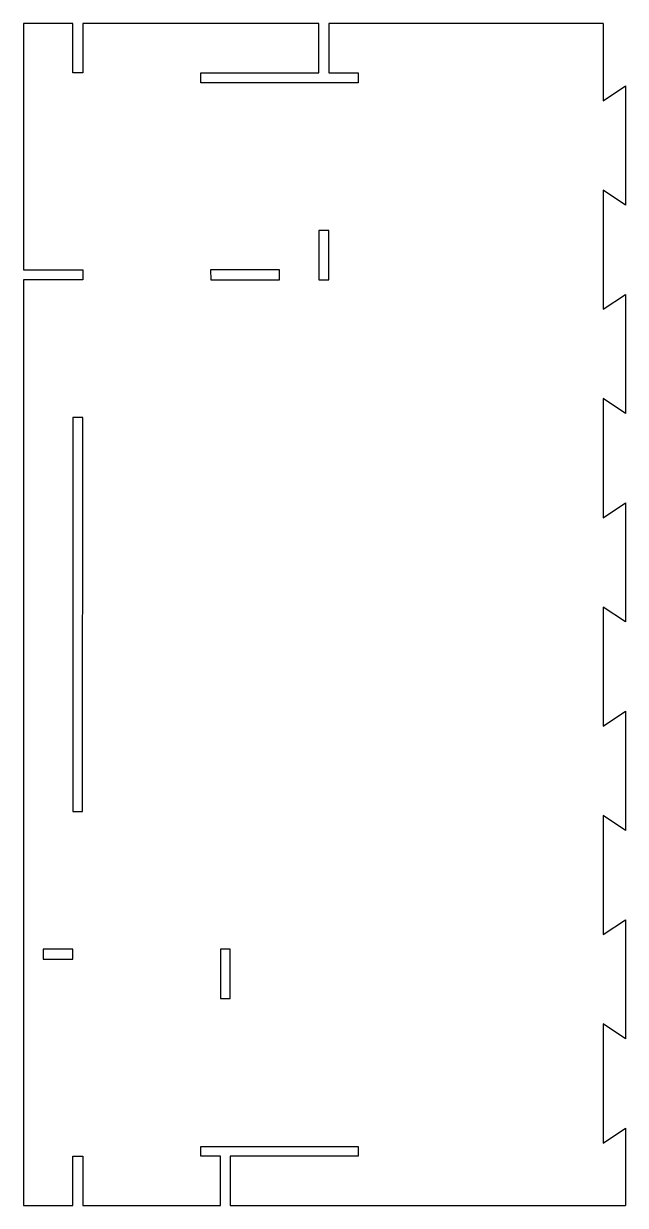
# Model space of a CAD drawing. Header units: millimetres. Extents: x 5751 to 6057, y 2575 to 3175.
import ezdxf

# ---------------------------------------------------------------- set-up
doc = ezdxf.new("R2010")
doc.units = ezdxf.units.MM

msp = doc.modelspace()

# ---------------------------------------------------------------- linework, layer by layer
for p, q in [((5751.24, 3175.43), (5751.24, 3050.43)), ((5776.24, 3175.43), (5751.24, 3175.43)), ((5776.24, 3150.43), (5776.24, 3175.43)), ((5781.24, 3175.43), (5781.24, 3150.43)), ((5901.24, 3175.43), (5781.24, 3175.43)), ((5901.24, 3150.43), (5901.24, 3175.43)), ((5906.24, 3175.43), (5906.24, 3150.43)), ((6045.57, 3175.43), (5906.24, 3175.43)), ((6045.57, 3175.43), (6045.57, 3136.25)), ((5781.24, 3150.43), (5776.24, 3150.43)), ((5841.24, 3150.43), (5901.24, 3150.43)), ((5841.24, 3145.43), (5841.24, 3150.43)), ((5906.24, 3150.43), (5921.24, 3150.43)), ((5921.24, 3150.43), (5921.24, 3145.43)), ((5921.24, 3145.43), (5841.24, 3145.43)), ((6045.57, 3136.25), (6056.91, 3143.81)), ((6056.91, 3143.81), (6056.91, 3083.33)), ((6056.91, 3083.33), (6045.57, 3090.89)), ((6045.57, 3090.89), (6045.57, 3030.41)), ((5901.24, 3070.43), (5901.24, 3045.43)), ((5906.24, 3070.43), (5901.24, 3070.43)), ((5906.24, 3045.43), (5906.24, 3070.43)), ((5751.24, 3050.43), (5776.24, 3050.43)), ((5776.24, 3050.43), (5781.24, 3050.43)), ((5781.24, 3050.43), (5781.24, 3045.43)), ((5846.24, 3050.43), (5846.3, 3045.43)), ((5881.24, 3050.43), (5846.24, 3050.43)), ((5881.21, 3045.43), (5881.21, 3050.43)), ((5781.24, 3045.43), (5751.24, 3045.43)), ((5751.24, 3045.43), (5751.24, 2575.43)), ((5846.3, 3045.43), (5881.21, 3045.43)), ((5901.24, 3045.43), (5906.24, 3045.43)), ((6045.57, 3030.41), (6056.91, 3037.97)), ((6056.91, 3037.97), (6056.91, 2977.49)), ((6056.91, 2977.49), (6045.57, 2985.05)), ((6045.57, 2985.05), (6045.57, 2924.57)), ((5781.24, 2975.43), (5776.24, 2975.43)), ((5776.24, 2975.43), (5776.24, 2775.43)), ((5781.21, 2775.43), (5781.24, 2975.43)), ((6045.57, 2924.57), (6056.91, 2932.13)), ((6056.91, 2932.13), (6056.91, 2871.65)), ((6056.91, 2871.65), (6045.57, 2879.21)), ((6045.57, 2879.21), (6045.57, 2818.73)), ((6045.57, 2818.73), (6056.91, 2826.29)), ((6056.91, 2826.29), (6056.91, 2765.81)), ((5776.24, 2775.43), (5781.21, 2775.43)), ((6056.91, 2765.81), (6045.57, 2773.37)), ((6045.57, 2773.37), (6045.57, 2712.89)), ((6045.57, 2712.89), (6056.91, 2720.45)), ((6056.91, 2720.45), (6056.91, 2659.97)), ((5761.24, 2705.43), (5761.24, 2700.43)), ((5776.24, 2705.43), (5761.24, 2705.43)), ((5761.24, 2700.43), (5776.24, 2700.43)), ((5776.24, 2700.43), (5776.24, 2705.43)), ((5851.24, 2705.43), (5851.24, 2680.43)), ((5856.24, 2705.43), (5851.24, 2705.43)), ((5856.24, 2680.43), (5856.24, 2705.43)), ((5851.24, 2680.43), (5856.24, 2680.43)), ((6056.91, 2659.97), (6045.57, 2667.53)), ((6045.57, 2667.53), (6045.57, 2607.05)), ((6045.57, 2607.05), (6056.91, 2614.61)), ((6056.91, 2614.61), (6056.91, 2575.43)), ((5841.24, 2605.3), (5921.24, 2605.3)), ((5841.24, 2600.43), (5841.24, 2605.3)), ((5921.24, 2605.3), (5921.24, 2600.43)), ((5776.24, 2600.43), (5781.24, 2600.43)), ((5776.24, 2575.43), (5776.24, 2600.43)), ((5781.24, 2600.43), (5781.24, 2575.43)), ((5851.24, 2600.43), (5841.24, 2600.43)), ((5851.24, 2575.43), (5851.24, 2600.43)), ((5856.24, 2600.43), (5856.24, 2575.43)), ((5921.24, 2600.43), (5856.24, 2600.43)), ((5751.24, 2575.43), (5776.24, 2575.43)), ((5781.24, 2575.43), (5851.24, 2575.43)), ((5856.24, 2575.43), (6056.91, 2575.43))]:
    msp.add_line(p, q)

doc.saveas('drawing.dxf')
